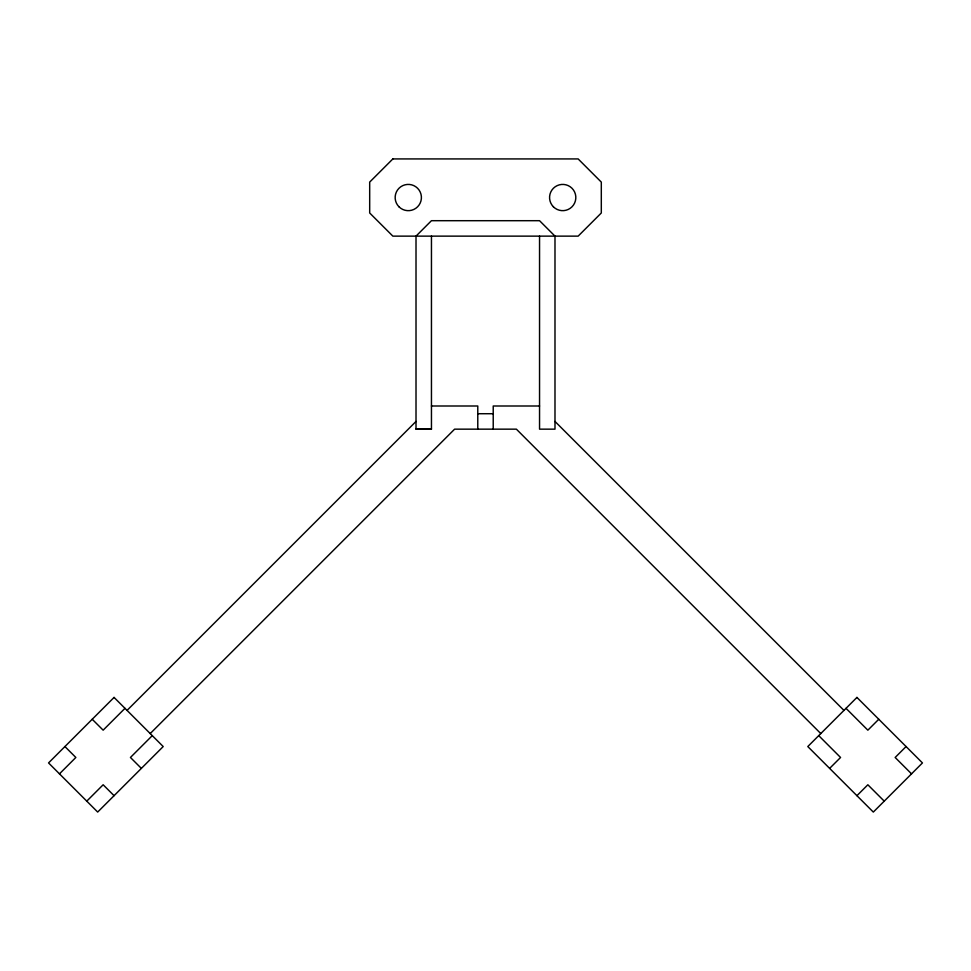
<?xml version="1.0" encoding="UTF-8"?>
<svg xmlns="http://www.w3.org/2000/svg" width="971" height="971" viewBox="0 0 971 971"><rect width="100%" height="100%" fill="white"/><g stroke="black" fill="none" stroke-linecap="round" stroke-linejoin="round"><path stroke-width="1.46" d="M59.474 773.851L75.847 757.465L64.923 746.553M124.98 708.332L103.144 730.168L92.221 719.256M127.055 710.396L416.013 421.438M150.214 733.566L454.61 429.158L516.378 429.158L820.786 733.566M86.771 801.148L103.144 784.762L114.068 795.686M152.277 735.63L130.442 757.465L141.365 768.389M829.635 768.389L840.558 757.477L818.723 735.63M878.779 719.256L867.856 730.18L846.02 708.332M856.932 795.686L867.856 784.774L884.229 801.148M906.077 746.553L895.153 757.477L911.526 773.851M431.452 405.999L477.781 405.999L477.781 429.158M539.548 405.999L493.219 405.999L493.219 429.158M477.781 413.719L493.219 413.719M416.013 429.109L431.452 429.133M554.987 421.438L843.957 710.408M539.548 236.135L539.548 429.158L554.987 429.158L554.987 236.135L539.548 220.696L431.452 220.696L416.013 236.135L416.013 429.158L431.452 429.158L431.452 236.135M392.854 158.928L369.684 182.099L369.684 212.977L392.854 236.135L578.146 236.135L601.304 212.977L601.304 182.099L578.146 158.928L392.854 158.928M114.068 697.421L48.55 762.927L97.683 812.059L163.201 746.553L114.068 697.421M856.932 697.421L807.799 746.553L873.317 812.072L922.45 762.927L856.932 697.421M553.421 206.823A13.121 13.121 0 0 0 575.378 200.936A13.121 13.121 0 0 0 559.308 184.854A13.121 13.121 0 0 0 553.421 206.823M399.008 206.823A13.121 13.121 0 0 0 420.965 200.936A13.121 13.121 0 0 0 404.895 184.854A13.121 13.121 0 0 0 399.008 206.823"/></g></svg>
